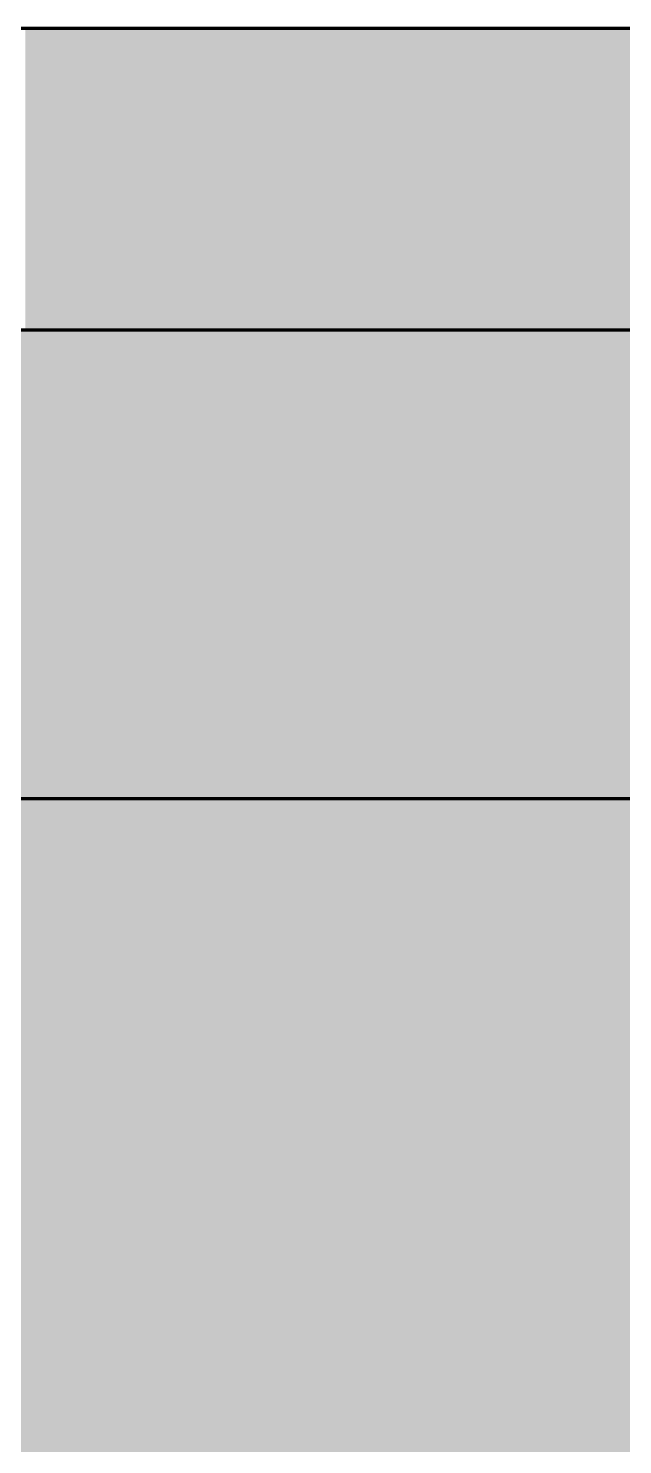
# Model space of a CAD drawing. Header units: millimetres. Extents: x 1408 to 8712, y 657 to 4836.
# Drawn here: x 7255 to 7825, y 3074 to 4434 of the extents above; entities that cross this region are included whole.
import ezdxf

# ---------------------------------------------------------------- set-up
doc = ezdxf.new("R2010")
doc.units = ezdxf.units.MM

msp = doc.modelspace()

# ---------------------------------------------------------------- hatches: boundary and pattern name
at = {"lineweight": 140, "true_color": 0xf7f281}
h = msp.add_hatch(color=51, dxfattribs=at)
h.dxf.hatch_style = 1
h.paths.add_polyline_path([(7251.8, 4433.8), (7251.8, 4143.8), (8411.8, 4143.8), (8411.8, 4433.8)])
h.paths.add_polyline_path([(6671.8, 4143.8), (6671.8, 4433.8), (6311.8, 4433.8), (6311.8, 3698.3, -0.337188), (6421.8, 3553.8), (6421.8, 4143.8)])
h.paths.add_polyline_path([(6311.8, 3409.2), (6311.8, 3378.3, -0.337188), (6421.8, 3233.8), (6421.8, 3553.8, -0.337188)])
h.paths.add_polyline_path([(6421.8, 3233.8, -0.337188), (6311.8, 3089.2), (6311.8, 3058.3, -0.337188), (6421.8, 2913.8)])
at = {"lineweight": 140, "true_color": 0x636466}
h = msp.add_hatch(color=251, dxfattribs=at)
h.dxf.hatch_style = 1
h.paths.add_polyline_path([(6421.8, 4143.8), (6421.8, 2183.8), (8711.8, 2183.8), (8711.8, 4133.8), (8411.8, 4133.8), (8411.8, 4143.8)])
h.paths.add_polyline_path([(6871.8, 3693.8), (8261.8, 3693.8), (8261.8, 2633.8), (6871.8, 2633.8)], flags=16)
at = {"lineweight": 140, "true_color": 0xf7f281}
h = msp.add_hatch(color=51, dxfattribs=at)
h.dxf.hatch_style = 1
h.paths.add_polyline_path([(6871.8, 3693.8), (6871.8, 2633.8), (8261.8, 2633.8), (8261.8, 3693.8)])

# ---------------------------------------------------------------- linework, layer by layer
at = {"lineweight": 140}
for points in [[(6311.8, 4433.8), (8711.8, 4433.8), (8711.8, 2033.8), (6311.8, 2033.8)], [(8261.8, 3693.8), (6871.8, 3693.8), (6871.8, 2633.8), (8261.8, 2633.8)]]:
    msp.add_lwpolyline(points, close=True, dxfattribs=at)
msp.add_lwpolyline([(8411.8, 4143.8), (6421.8, 4143.8), (6421.8, 2183.8), (8711.8, 2183.8), (8711.8, 4143.8)], dxfattribs=at)

doc.saveas('drawing.dxf')
